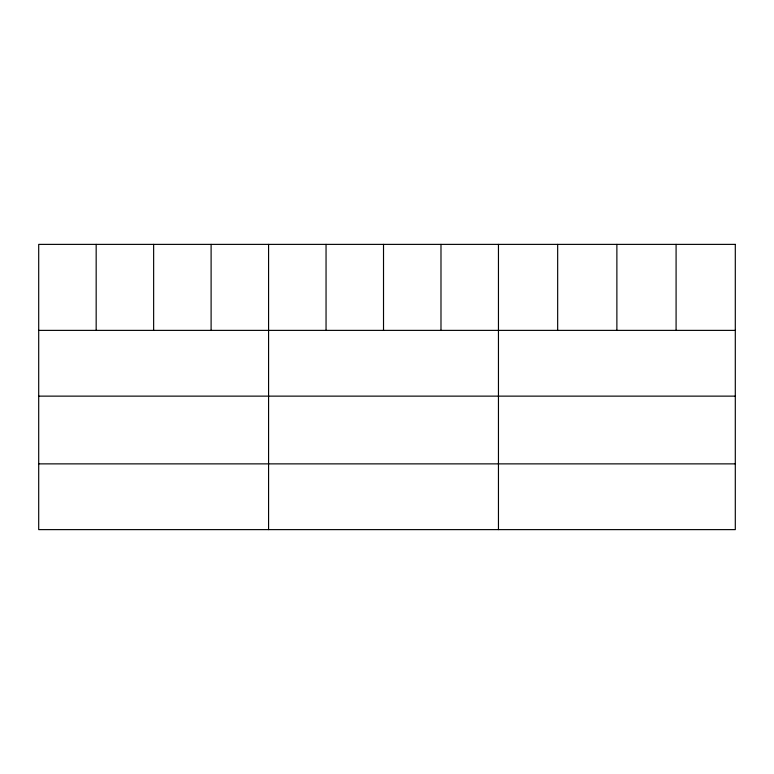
<?xml version="1.0" encoding="UTF-8"?>
<svg xmlns="http://www.w3.org/2000/svg" width="774" height="774" viewBox="0 0 774 774"><rect width="100%" height="100%" fill="white"/><g stroke="black" fill="none" stroke-linecap="round" stroke-linejoin="round"><path stroke-width="1.16" d="M38.7 330.382L735.3 330.382M38.7 396.133L735.3 396.133M38.7 463.868L735.3 463.868M676.089 244.381L676.089 330.382M616.878 244.381L616.878 330.382M557.667 244.381L557.667 330.382M498.456 244.381L498.456 529.619M440.987 244.381L440.987 330.382M383.517 244.381L383.517 330.382M326.048 244.381L326.048 330.382M268.578 244.381L268.578 529.619M211.108 244.381L211.108 330.382M153.639 244.381L153.639 330.382M96.17 244.381L96.17 330.382M735.3 244.381L38.7 244.381L38.7 529.619L735.3 529.619L735.3 244.381"/></g></svg>
